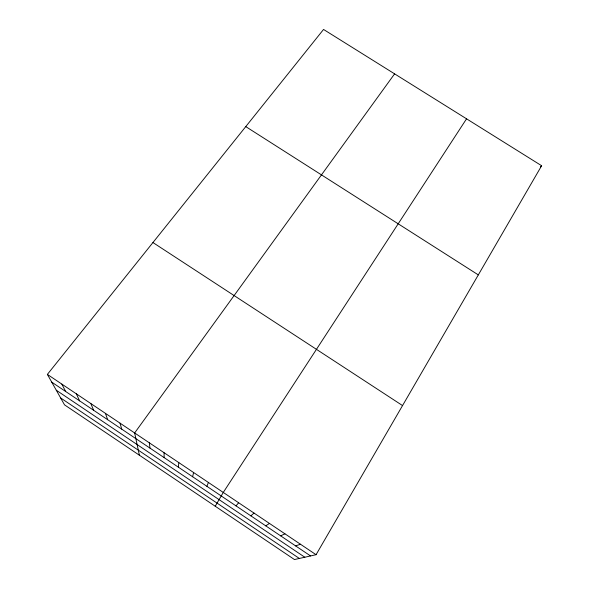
<?xml version="1.0" encoding="UTF-8"?>
<svg xmlns="http://www.w3.org/2000/svg" width="589" height="589" viewBox="0 0 589 589"><rect width="100%" height="100%" fill="white"/><g stroke="black" fill="none" stroke-linecap="round" stroke-linejoin="round"><path stroke-width="0.88" d="M178.379 467.18L178.791 462.586M192.625 476.751L193.582 472.511M206.908 486.337L208.41 482.457M316.065 554.705L541.622 165.723L323.545 29.45L47.378 374.398L64.525 404.857L294.471 559.55L316.065 554.705L47.378 374.398M215.235 506.245L223.275 492.441L466.554 118.816M394.608 73.853L134.645 432.959L139.379 455.216M236.02 505.885L238.641 502.748M540.452 167.04L541.622 165.723M250.848 515.846L254.043 513.078M265.72 525.83L269.482 523.444M280.629 535.843L284.966 533.833M295.575 545.878L300.493 544.251M245.768 126.606L478.32 274.894M152.941 242.543L402.537 405.571M51.744 382.143L310.558 555.935M56.294 390.242L304.815 557.231M60.63 397.936L299.359 558.453M61.83 384.094L65.674 391.501M76.32 393.82L79.64 400.881M90.846 403.568L93.636 410.283M105.409 413.338L107.677 419.707M120.009 423.138L121.746 429.153M149.319 442.81L149.989 448.119M164.036 452.683L164.169 457.638"/></g></svg>
